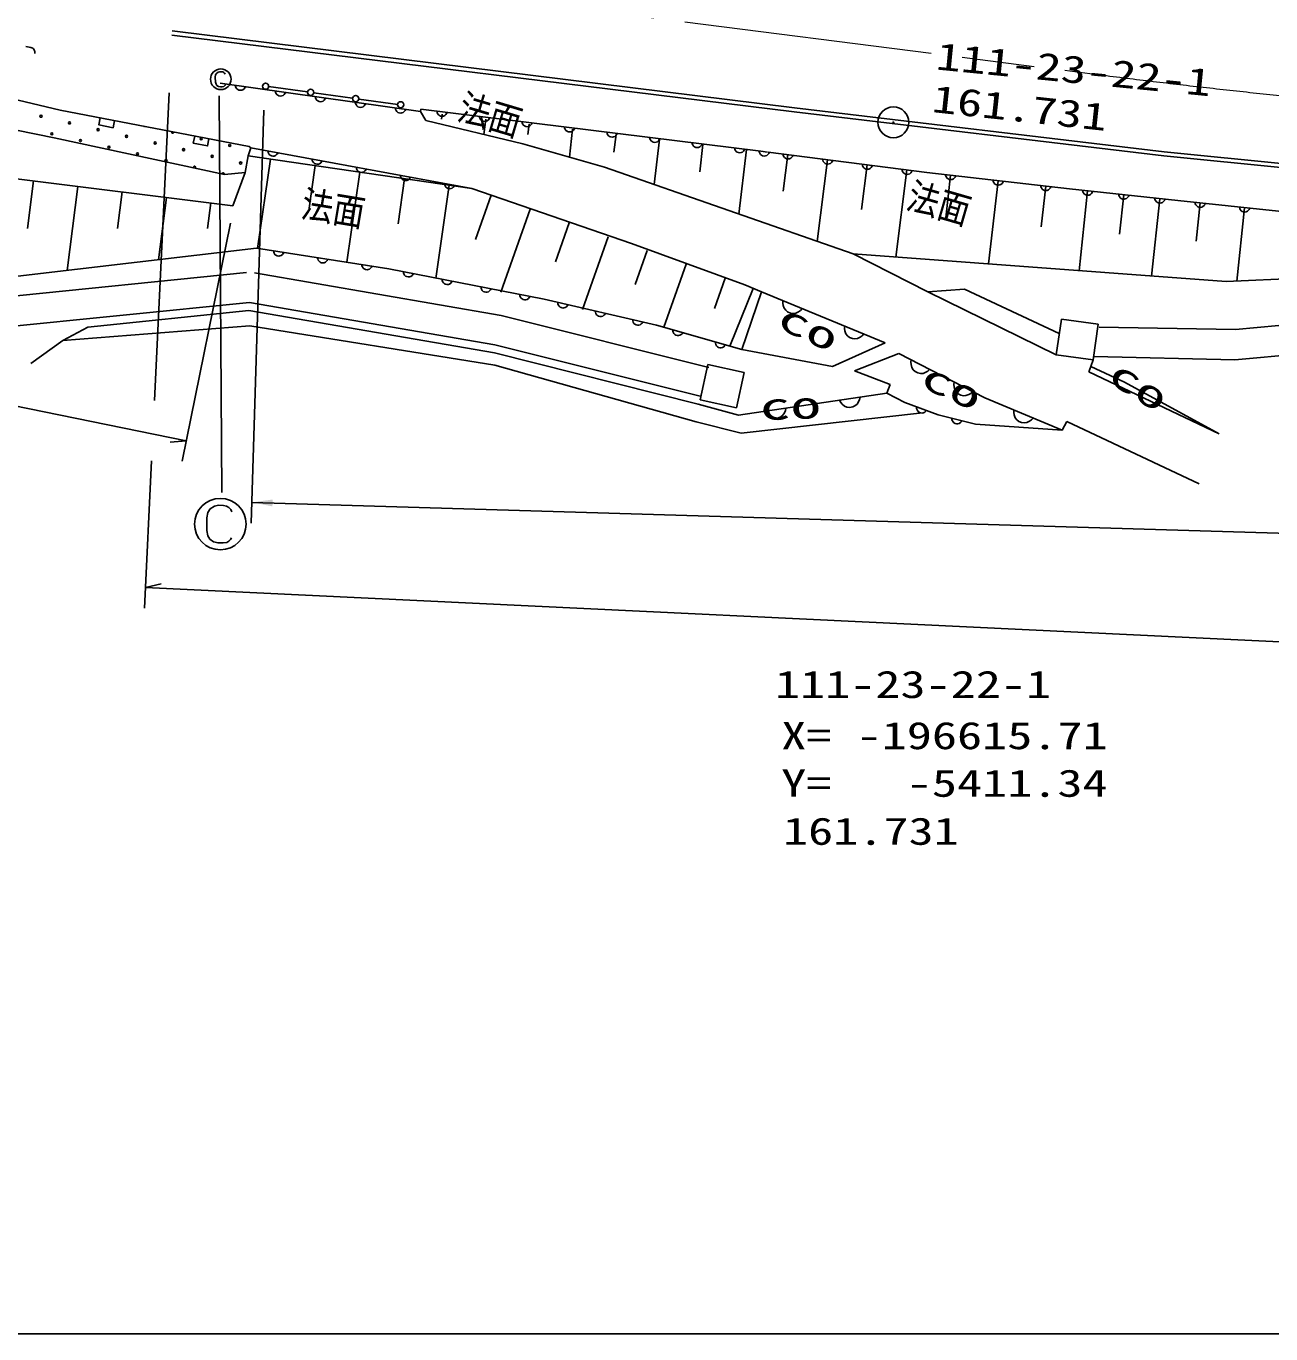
# Model space of a CAD drawing. Units: millimetres, scale not verified. Extents: x 40000 to 680000, y 20000 to 380000.
# Drawn here: x 281986 to 342072, y 205000 to 268164 of the extents above; entities that cross this region are included whole.
import ezdxf
from ezdxf.enums import TextEntityAlignment as Align

# ---------------------------------------------------------------- set-up
doc = ezdxf.new("R2010")
doc.units = ezdxf.units.MM
doc.header["$LTSCALE"] = 1000
doc.linetypes.add('CHAIN', pattern=[18.5, 12, -1.5, 3.5, -1.5])
for name, color, linetype, lineweight in [('M-BGD', 7, 'Continuous', 25), ('M-BMK', 2, 'CHAIN', 13), ('M-TTL-BAND', 7, 'Continuous', 25)]:
    doc.layers.add(name, color=color, linetype=linetype, lineweight=lineweight)
doc.layers.add('M-BMK-SRVR', color=3, linetype='Continuous')
doc.styles.add('ＭＳ ゴシック', font='')
doc.styles.get('ＭＳ ゴシック').set_extended_font_data('MS Gothic')

# ---------------------------------------------------------------- blocks, each defined once
blk = doc.blocks.new('BUHIN2')
at = {"color": 3, "linetype": 'Continuous', "lineweight": 25}
for radius in [746, 22.5]:
    blk.add_circle((0, 0), radius, dxfattribs=at)
blk = doc.blocks.new('BUHIN3')
at = {"color": 7, "linetype": 'Continuous', "lineweight": 25}
blk.add_lwpolyline([(149, -201), (91, -219), (34, -224), (-38, -219), (-95, -192), (-144, -156), (-191, -93), (-212, -36), (-220, 26), (-205, 98), (-184, 151), (-149, 201)], dxfattribs=at)
blk = doc.blocks.new('BUHIN4')
at = {"color": 7, "linetype": 'Continuous', "lineweight": 25}
blk.add_lwpolyline([(152, -199), (94, -218), (37, -223), (-35, -219), (-93, -194), (-142, -158), (-189, -96), (-211, -39), (-221, 23), (-207, 95), (-186, 149), (-152, 199)], dxfattribs=at)
blk = doc.blocks.new('BUHIN5')
at = {"color": 7, "linetype": 'Continuous', "lineweight": 25}
blk.add_lwpolyline([(153, -197), (96, -217), (39, -223), (-34, -219), (-91, -194), (-141, -159), (-189, -98), (-211, -40), (-221, 21), (-207, 94), (-187, 147), (-153, 197)], dxfattribs=at)
blk = doc.blocks.new('BUHIN6')
at = {"color": 7, "linetype": 'Continuous', "lineweight": 25}
blk.add_lwpolyline([(154, -197), (96, -217), (39, -223), (-33, -219), (-91, -195), (-141, -159), (-188, -98), (-211, -41), (-221, 21), (-208, 93), (-188, 147), (-154, 197)], dxfattribs=at)
blk = doc.blocks.new('BUHIN34')
at = {"color": 7, "linetype": 'Continuous', "lineweight": 25}
blk.add_lwpolyline([(184, -465), (62, -470), (-50, -450), (-188, -402), (-284, -322), (-360, -226), (-417, -82), (-427, 40), (-412, 165), (-346, 296), (-277, 388), (-184, 465)], dxfattribs=at)
blk = doc.blocks.new('BUHIN35')
at = {"color": 7, "linetype": 'Continuous', "lineweight": 25}
blk.add_lwpolyline([(143, -479), (21, -474), (-90, -444), (-222, -384), (-311, -296), (-378, -193), (-422, -45), (-422, 78), (-396, 200), (-318, 325), (-242, 411), (-143, 479)], dxfattribs=at)
blk = doc.blocks.new('BUHIN37')
at = {"color": 7, "linetype": 'Continuous', "lineweight": 25}
blk.add_lwpolyline([(396, -305), (294, -372), (187, -412), (45, -442), (-79, -422), (-193, -378), (-316, -284), (-388, -184), (-438, -69), (-449, 77), (-437, 191), (-396, 305)], dxfattribs=at)
blk = doc.blocks.new('BUHIN80')
at = {"color": 7, "linetype": 'Continuous', "lineweight": 25}
blk.add_lwpolyline([(150, -200), (92, -218), (35, -224), (-37, -219), (-94, -193), (-143, -157), (-190, -95), (-211, -37), (-221, 25), (-206, 97), (-185, 150), (-150, 200)], dxfattribs=at)
blk = doc.blocks.new('BUHIN81')
at = {"color": 7, "linetype": 'Continuous', "lineweight": 25}
blk.add_lwpolyline([(147, -203), (88, -220), (31, -224), (-41, -218), (-98, -191), (-146, -154), (-192, -91), (-212, -33), (-220, 29), (-204, 101), (-182, 154), (-147, 203)], dxfattribs=at)
blk = doc.blocks.new('BUHIN84')
at = {"color": 7, "linetype": 'Continuous', "lineweight": 25}
blk.add_lwpolyline([(118, -221), (57, -230), (0, -226), (-71, -210), (-123, -176), (-166, -132), (-202, -64), (-215, -4), (-214, 59), (-188, 128), (-159, 177), (-118, 221)], dxfattribs=at)
blk = doc.blocks.new('BUHIN85')
at = {"color": 7, "linetype": 'Continuous', "lineweight": 25}
blk.add_lwpolyline([(129, -214), (69, -227), (12, -226), (-59, -214), (-114, -182), (-159, -141), (-199, -74), (-214, -15), (-217, 47), (-195, 118), (-169, 168), (-129, 214)], dxfattribs=at)
blk = doc.blocks.new('BUHIN86')
at = {"color": 7, "linetype": 'Continuous', "lineweight": 25}
blk.add_lwpolyline([(136, -210), (77, -224), (19, -226), (-53, -216), (-108, -186), (-154, -146), (-196, -81), (-214, -22), (-218, 41), (-198, 111), (-174, 163), (-136, 210)], dxfattribs=at)
blk = doc.blocks.new('BUHIN87')
at = {"color": 7, "linetype": 'Continuous', "lineweight": 25}
blk.add_lwpolyline([(144, -204), (86, -221), (29, -225), (-44, -218), (-100, -190), (-148, -152), (-193, -89), (-212, -31), (-220, 32), (-203, 103), (-180, 156), (-144, 204)], dxfattribs=at)
blk = doc.blocks.new('BUHIN88')
at = {"color": 7, "linetype": 'Continuous', "lineweight": 25}
blk.add_lwpolyline([(138, -208), (79, -223), (22, -225), (-50, -216), (-106, -187), (-153, -148), (-195, -83), (-213, -24), (-219, 38), (-200, 109), (-176, 161), (-138, 208)], dxfattribs=at)
blk = doc.blocks.new('BUHIN97')
at = {"color": 7, "linetype": 'Continuous', "lineweight": 25}
blk.add_circle((0, 0), 149, dxfattribs=at)
blk = doc.blocks.new('BUHIN242')
at = {"color": 7, "linetype": 'Continuous', "lineweight": 25}
blk.add_lwpolyline([(-191, 293), (-484, 102), (-102, -484), (191, -293)], dxfattribs=at)
blk = doc.blocks.new('filled_arrow')
at = {"color": 0, "linetype": 'Continuous', "lineweight": -2}
blk.add_solid([(7.5, 1.25), (0, 0), (7.5, -1.25)], dxfattribs=at)
blk = doc.blocks.new('BUHIN291')
at = {"color": 7, "linetype": 'Continuous', "lineweight": 25}
blk.add_lwpolyline([(809, 17), (860, 135), (862, 259), (829, 392), (756, 522), (587, 697), (425, 810), (187, 859), (-21, 822), (-236, 685), (-676, 259), (-830, 41), (-878, -135), (-846, -357), (-726, -553), (-561, -724), (-421, -841), (-316, -870), (-196, -876), (-107, -842)], dxfattribs=at)
blk.add_circle((0, 0), 1244, dxfattribs=at)

msp = doc.modelspace()

# ---------------------------------------------------------------- linework, layer by layer
at = {"layer": 'M-BGD'}
for p, q in [((319078, 264224), (289036, 267934)), ((319055, 264025), (289011, 267736)), ((283628, 264107), (274067, 266345)), ((291358, 265414), (301024, 264034)), ((288181, 250077), (288893, 264948)), ((291299, 264797), (291434, 245634)), ((293692, 265242), (295570, 264984)), ((295867, 264943), (297745, 264685)), ((283628, 264107), (292744, 262353)), ((293454, 264111), (292854, 244163)), ((298043, 264644), (299921, 264387)), ((301032, 264152), (301024, 264034)), ((301024, 264034), (301280, 263609)), ((301032, 264152), (317456, 262131)), ((319055, 264025), (336905, 261900)), ((319078, 264224), (336929, 262098)), ((283342, 262763), (278077, 263848)), ((301280, 263609), (305960, 262480)), ((302072, 263913), (302044, 263672)), ((304170, 263669), (304084, 262932)), ((306268, 263425), (306210, 262925)), ((283342, 262763), (291565, 260996)), ((308365, 263181), (308209, 261834)), ((310463, 262938), (310363, 262080)), ((292709, 261902), (292836, 262294)), ((292836, 262294), (292744, 262353)), ((292836, 262294), (303493, 260326)), ((305960, 262480), (309901, 261348)), ((312561, 262694), (312307, 260510)), ((314658, 262450), (314504, 261124)), ((316756, 262206), (316393, 259085)), ((317456, 262131), (317772, 262075)), ((292709, 261902), (292555, 261100)), ((303493, 260326), (292709, 261902)), ((293788, 261744), (293157, 257427)), ((317805, 262084), (325464, 261093)), ((318762, 261960), (318533, 260190)), ((320677, 261713), (320167, 257770)), ((336909, 261899), (342874, 261305)), ((336929, 262098), (342895, 261504)), ((292555, 261100), (291565, 260996)), ((291965, 259491), (292555, 261100)), ((295944, 261429), (295627, 259261)), ((298101, 261114), (297465, 256761)), ((309901, 261348), (321914, 257161)), ((322592, 261465), (322313, 259308)), ((324507, 261217), (323962, 257009)), ((325464, 261093), (332354, 260299)), ((326613, 260961), (326376, 258904)), ((281267, 260822), (291965, 259491)), ((282337, 260689), (282052, 258397)), ((284477, 260422), (283972, 256364)), ((300258, 260799), (299938, 258610)), ((302414, 260483), (301755, 255971)), ((311204, 257661), (303493, 260326)), ((328909, 260696), (328446, 256676)), ((331206, 260431), (330980, 258468)), ((332354, 260299), (337587, 259736)), ((286616, 260156), (286397, 258389)), ((288756, 259890), (288382, 256881)), ((290896, 259624), (290741, 258382)), ((304435, 259993), (303680, 257858)), ((333227, 260205), (332812, 256353)), ((334971, 260017), (334767, 258120)), ((336715, 259830), (336313, 256093)), ((337587, 259736), (344027, 259054)), ((338661, 259622), (338466, 257785)), ((306318, 259326), (304897, 255308)), ((340807, 259395), (340432, 255849)), ((291852, 258643), (289515, 247155)), ((308202, 258660), (307536, 256776)), ((310086, 257994), (308842, 254476)), ((293106, 257434), (281584, 256084)), ((293106, 257434), (299501, 256446)), ((316679, 255661), (311204, 257661)), ((311970, 257327), (311392, 255693)), ((321914, 257161), (325521, 255326)), ((339918, 255826), (321914, 257161)), ((299501, 256446), (306992, 254970)), ((313853, 256661), (312777, 253618)), ((364847, 256928), (339918, 255826)), ((279142, 254905), (292619, 256262)), ((293011, 256248), (304919, 254186)), ((315737, 255994), (315220, 254531)), ((317082, 255497), (315950, 252710)), ((316529, 252545), (317486, 255334)), ((317486, 255334), (316679, 255661)), ((323456, 252872), (317486, 255334)), ((325521, 255326), (327282, 255463)), ((325521, 255326), (331717, 252288)), ((327282, 255463), (331848, 253312)), ((340367, 253506), (364656, 255784)), ((289714, 248135), (255772, 255040)), ((279287, 253463), (292764, 254820)), ((292764, 254820), (304619, 252767)), ((306992, 254970), (312415, 253722)), ((292735, 254433), (284963, 253620)), ((304599, 252392), (292735, 254433)), ((304919, 254186), (314935, 251684)), ((331961, 254017), (331717, 252288)), ((333732, 253767), (331961, 254017)), ((340332, 252047), (364791, 254341)), ((283759, 252988), (292784, 253683)), ((284963, 253620), (283759, 252988)), ((304609, 251786), (292784, 253683)), ((312415, 253722), (316529, 252545)), ((333488, 252039), (333732, 253767)), ((333792, 253624), (340367, 253506)), ((283759, 252988), (282218, 251876)), ((304619, 252767), (314583, 250277)), ((323456, 252872), (320911, 251726)), ((314423, 249912), (304599, 252392)), ((320911, 251726), (316529, 252545)), ((324121, 252359), (321981, 251515)), ((328271, 250203), (324121, 252359)), ((331717, 252288), (333488, 252039)), ((333488, 252039), (333387, 251726)), ((333521, 252200), (340332, 252047)), ((314323, 249054), (304609, 251786)), ((314893, 251817), (314519, 250113)), ((316651, 251430), (314893, 251817)), ((316276, 249726), (316651, 251430)), ((321981, 251515), (323700, 250857)), ((333387, 251726), (333282, 251465)), ((333282, 251465), (339578, 248477)), ((333387, 251726), (335004, 250971)), ((323700, 250857), (323539, 250436)), ((339578, 248477), (335004, 250971)), ((323539, 250436), (316374, 249378)), ((324404, 249984), (323539, 250436)), ((331991, 248654), (328271, 250203)), ((316374, 249378), (314423, 249912)), ((314519, 250113), (316276, 249726)), ((324404, 249984), (326019, 249397)), ((316503, 248506), (314323, 249054)), ((325256, 249487), (316503, 248506)), ((326019, 249397), (327816, 248944)), ((327816, 248944), (326019, 249397)), ((331991, 248654), (327816, 248944)), ((332222, 249061), (331991, 248654)), ((338610, 246050), (332222, 249061)), ((289714, 248135), (288936, 248073)), ((287701, 240044), (288042, 247174)), ((292884, 245163), (431144, 241003)), ((287749, 241043), (288508, 241223)), ((415718, 234917), (287749, 241043))]:
    msp.add_line(p, q, dxfattribs=at)
for points in [[(281970, 267186), (282214, 267134), (282262, 267119), (282303, 267097), (282342, 267064), (282373, 267027), (282396, 266979), (282410, 266933), (282412, 266880), (282407, 266838)], [(291589, 265848), (291567, 265894), (291530, 265927), (291481, 265952), (291423, 265964), (291325, 265959), (291249, 265939), (291172, 265880), (291128, 265808), (291114, 265707), (291127, 265462), (291153, 265358), (291194, 265298), (291269, 265250), (291360, 265235), (291455, 265240), (291527, 265251), (291563, 265276), (291596, 265310), (291610, 265346)], [(317860, 262059), (317831, 262006), (317793, 261963), (317736, 261918), (317677, 261898), (317616, 261891), (317540, 261904), (317485, 261932), (317436, 261971), (317397, 262033), (317376, 262087), (317368, 262146)], [(325446, 249605), (325408, 249558), (325363, 249522), (325300, 249487), (325238, 249477), (325176, 249481), (325104, 249507), (325054, 249544), (325013, 249591), (324986, 249659), (324974, 249715), (324976, 249776)], [(330593, 249236), (330512, 249146), (330419, 249079), (330289, 249014), (330164, 249000), (330042, 249013), (329899, 249073), (329804, 249150), (329726, 249248), (329678, 249387), (329660, 249500), (329669, 249621)], [(327160, 249109), (327126, 249059), (327085, 249019), (327026, 248977), (326965, 248961), (326904, 248959), (326829, 248978), (326776, 249009), (326730, 249051), (326696, 249117), (326679, 249171), (326675, 249232)]]:
    msp.add_lwpolyline(points, dxfattribs=at)
for centre, radius in [((291383, 265599), 498), ((282702, 263810), 49.8), ((284079, 263488), 49.8), ((283229, 262960), 49.8), ((285456, 263165), 49.8), ((286833, 262843), 49.8), ((290436, 262725), 49.8), ((284606, 262638), 49.8), ((285983, 262315), 49.8), ((288210, 262520), 49.8), ((289587, 262198), 49.8), ((291813, 262403), 49.8), ((287360, 261993), 49.8), ((288737, 261671), 49.8), ((290964, 261876), 49.8), ((292341, 261553), 49.8)]:
    msp.add_circle(centre, radius, dxfattribs=at)
for centre, start, end in [((287682, 263370), 228.27804, 289.9387), ((289059, 263048), 153.11811, 5.09862), ((290114, 261348), 295.05451, 220.69593), ((291491, 261026), 331.96566, 183.78479)]:
    msp.add_arc(centre, 49.8, start, end, dxfattribs=at)
at = {"layer": 'M-BMK'}
msp.add_line((185316, 284746), (333825, 265814), dxfattribs=at)
msp.add_arc((379353, 622924), 360000, 262.73465, 275.90532, dxfattribs=at)
at = {"layer": 'M-TTL-BAND'}
msp.add_line((40000, 205000), (579000, 205000), dxfattribs=at)

# ---------------------------------------------------------------- block references
at = {"layer": 'M-BGD', "rotation": 45.98907}
for name, p in [('BUHIN81', (292324, 265276)), ('BUHIN97', (293543, 265262)), ('BUHIN81', (294257, 265000)), ('BUHIN97', (295719, 264964)), ('BUHIN81', (296191, 264724)), ('BUHIN97', (297894, 264665)), ('BUHIN81', (298124, 264448)), ('BUHIN81', (300057, 264172)), ('BUHIN97', (300069, 264366)), ('BUHIN80', (302058, 264025)), ('BUHIN242', (285907, 263668)), ('BUHIN80', (304112, 263773)), ('BUHIN80', (306165, 263520)), ('BUHIN80', (308218, 263268)), ('BUHIN242', (290465, 262791)), ('BUHIN80', (310271, 263015)), ('BUHIN80', (312324, 262762)), ('BUHIN88', (293902, 262097)), ('BUHIN80', (314377, 262510)), ('BUHIN80', (316430, 262257)), ('BUHIN3', (318762, 261960)), ('BUHIN88', (296033, 261704)), ('BUHIN88', (298165, 261310)), ('BUHIN3', (320677, 261713)), ('BUHIN3', (322592, 261465)), ('BUHIN88', (300296, 260916)), ('BUHIN3', (324507, 261217)), ('BUHIN4', (326613, 260961)), ('BUHIN4', (328909, 260696)), ('BUHIN88', (302427, 260523)), ('BUHIN4', (331206, 260431)), ('BUHIN5', (333227, 260205)), ('BUHIN5', (334971, 260017)), ('BUHIN5', (336715, 259830)), ('BUHIN6', (338661, 259622)), ('BUHIN6', (340807, 259395)), ('BUHIN87', (294172, 257270)), ('BUHIN87', (296303, 256940)), ('BUHIN87', (298435, 256611)), ('BUHIN86', (300437, 256262)), ('BUHIN86', (302310, 255893)), ('BUHIN86', (304183, 255524)), ('BUHIN86', (306056, 255155)), ('BUHIN85', (307896, 254762)), ('BUHIN85', (309704, 254346)), ('BUHIN34', (318978, 254718)), ('BUHIN85', (311512, 253930)), ('BUHIN34', (321963, 253488)), ('BUHIN84', (313444, 253427)), ('BUHIN84', (315501, 252839)), ('BUHIN35', (325159, 251820)), ('BUHIN35', (327234, 250742)), ('BUHIN37', (318165, 249643)), ('BUHIN37', (321748, 250172)), ('BUHIN291', (291360, 244112))]:
    msp.add_blockref(name, p, dxfattribs=at)
at = {"layer": 'M-BGD', "xscale": 133, "yscale": 133, "rotation": 358.3}
msp.add_blockref('filled_arrow', (292884, 245163), dxfattribs=at)
at = {"layer": 'M-BMK-SRVR', "rotation": 45.98907}
msp.add_blockref('BUHIN2', (323852, 263518), dxfattribs=at)

# ---------------------------------------------------------------- texts
at = {"layer": 'M-BGD', "style": 'ＭＳ ゴシック'}
for s, rotation, width, p in [('法面', 343.4, 0.85, (302621, 263302)), ('法面', 350.6, 0.85, (295133, 258568)), ('法面', 343.9, 0.85, (324295, 259009)), ('co', 334.8, 1.65, (317981, 253284)), ('co', 335.2, 1.65, (324902, 250426)), ('co', 327.7, 1.65, (333897, 250709)), ('co', 2.1, 1.65, (317438, 248727))]:
    msp.add_text(s, height=1320, rotation=rotation, dxfattribs=dict(at, width=width)).set_placement(p, align=Align.BOTTOM_LEFT)
at = {"layer": 'M-BGD', "style": 'ＭＳ ゴシック', "width": 1.35}
for s, p in [('111-23-22-1', (318132, 235315)), ('X= -196615.71', (318437, 232844)), ('Y=   -5411.34', (318437, 230544)), ('161.731', (318521, 228225))]:
    msp.add_text(s, height=1320, dxfattribs=at).set_placement(p, align=Align.BOTTOM_LEFT)
at = {"layer": 'M-BMK-SRVR', "style": 'ＭＳ ゴシック', "width": 1.35}
for s, rotation, p in [('111-23-22-1', 354.4, (325826, 265680)), ('161.731', 353.8, (325620, 263625))]:
    msp.add_text(s, height=1320, rotation=rotation, dxfattribs=at).set_placement(p, align=Align.BOTTOM_LEFT)

doc.saveas('drawing.dxf')
